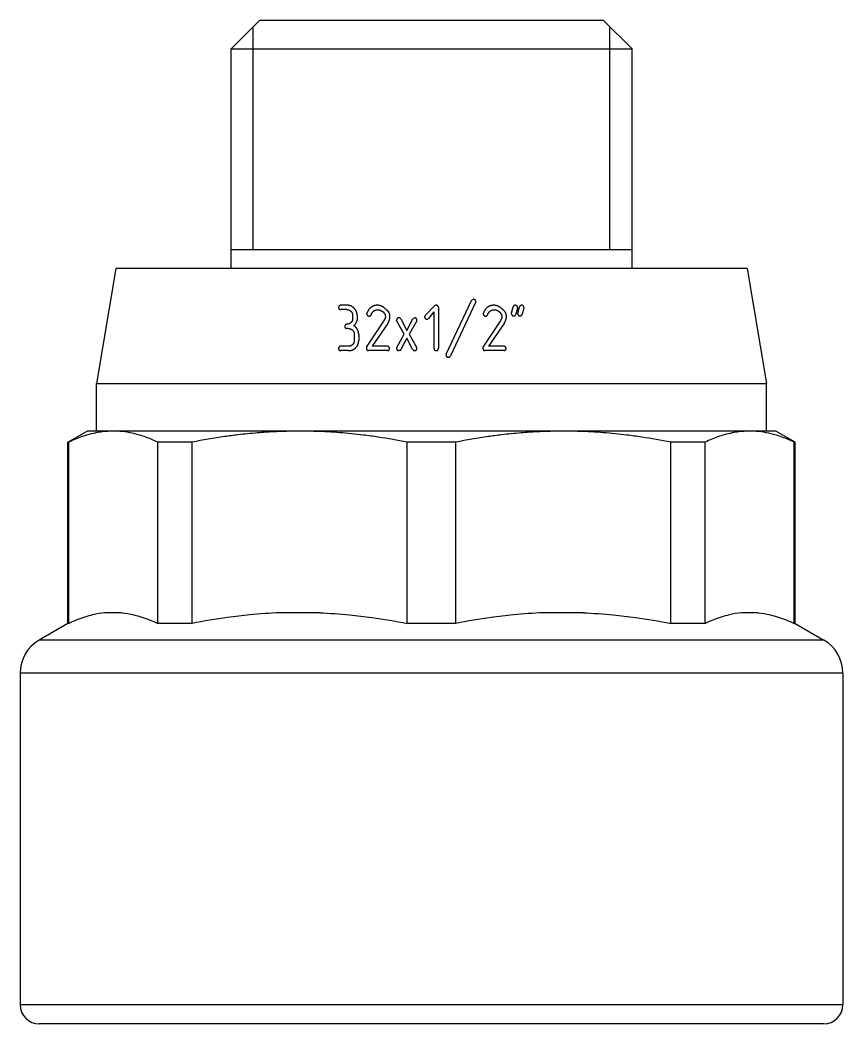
# Model space of a CAD drawing. Header units: millimetres. Extents: x -5247 to 64230, y -16204 to 29599.
# Drawn here: x 64187.2 to 64230.2, y 24125 to 24177.5 of the extents above; entities that cross this region are included whole.
import ezdxf

# ---------------------------------------------------------------- set-up
doc = ezdxf.new("R2010")
doc.units = ezdxf.units.MM
doc.layers.add('Фитинги', color=7, linetype='Continuous')

# ---------------------------------------------------------------- blocks, each defined once
blk = doc.blocks.new('VTp.701.0.03204-1')
at = {"layer": 'Фитинги', "color": 0, "linetype": 'ByBlock', "lineweight": -2}
for p, q in [((-117.351, -55.879), (-134.696, -55.879)), ((-134.696, -98.879), (-134.696, -55.879)), ((-117.351, -98.879), (-117.351, -55.879)), ((-135.696, -97.879), (-135.696, -56.879)), ((-114.753, -58.379), (-115.619, -56.879)), ((-115.619, -97.879), (-115.619, -56.879)), ((-114.753, -58.379), (-105.273, -58.379)), ((-114.753, -58.421), (-114.753, -58.379)), ((-114.753, -58.421), (-105.273, -58.421)), ((-105.273, -58.421), (-105.273, -58.379)), ((-105.273, -58.379), (-104.696, -59.379)), ((-104.696, -60.749), (-104.696, -59.379)), ((-114.196, -61.184), (-114.196, -60.314)), ((-104.696, -59.879), (-102.196, -59.879)), ((-102.196, -59.879), (-102.196, -94.879)), ((-96.196, -60.879), (-102.196, -59.879)), ((-104.696, -70.491), (-104.696, -60.749)), ((-96.196, -93.879), (-96.196, -60.879)), ((-114.753, -63.077), (-105.273, -63.077)), ((-114.753, -64.871), (-114.753, -63.077)), ((-105.273, -64.871), (-105.273, -63.077)), ((-114.753, -64.871), (-105.273, -64.871)), ((-96.196, -66.902), (-84.696, -66.902)), ((-95.196, -66.902), (-95.196, -87.857)), ((-84.696, -66.902), (-84.696, -87.857)), ((-84.696, -66.902), (-83.196, -68.402)), ((-95.196, -68.063), (-84.696, -68.063)), ((-84.696, -68.063), (-83.534, -68.063)), ((-83.196, -68.402), (-83.196, -86.357)), ((-114.196, -71.542), (-114.196, -69.44)), ((-104.696, -84.267), (-104.696, -70.491)), ((-100.484, -73.045), (-100.484, -72.633)), ((-100.254, -73.046), (-100.254, -72.633)), ((-99.331, -73.044), (-99.331, -72.961)), ((-98.341, -72.961), (-98.341, -72.632)), ((-98.111, -72.961), (-98.111, -72.632)), ((-99.626, -73.341), (-99.956, -73.341)), ((-98.895, -73.49), (-98.931, -73.479)), ((-98.637, -73.49), (-98.895, -73.49)), ((-98.637, -73.257), (-98.802, -73.257)), ((-100.309, -73.987), (-98.939, -74.893)), ((-99.626, -73.574), (-99.956, -73.574)), ((-98.559, -74), (-98.529, -74.005)), ((-100.484, -75.074), (-100.484, -74.089)), ((-99.067, -75.089), (-100.254, -74.278)), ((-100.254, -75.074), (-100.254, -74.278)), ((-98.939, -74.893), (-98.875, -74.928)), ((-98.875, -74.928), (-98.822, -74.951)), ((-100.327, -75.567), (-99.628, -75.957)), ((-99.628, -75.957), (-98.937, -75.569)), ((-98.937, -75.569), (-98.886, -75.555)), ((-114.753, -76.11), (-105.273, -76.11)), ((-114.753, -78.648), (-114.753, -76.11)), ((-105.273, -78.648), (-105.273, -76.11)), ((-100.469, -75.735), (-100.484, -75.68)), ((-100.429, -75.773), (-100.469, -75.735)), ((-99.831, -76.085), (-100.429, -75.773)), ((-100.409, -76.39), (-99.831, -76.085)), ((-98.829, -75.776), (-99.423, -76.085)), ((-99.423, -76.085), (-98.826, -76.396)), ((-99.626, -76.214), (-100.308, -76.596)), ((-98.929, -76.604), (-99.626, -76.214)), ((-98.826, -76.396), (-98.786, -76.435)), ((-98.786, -76.435), (-98.77, -76.491)), ((-98.643, -77.048), (-98.143, -77.543)), ((-98.458, -77.509), (-100.368, -77.509)), ((-98.458, -77.509), (-98.803, -77.215)), ((-100.665, -78.151), (-97.865, -79.474)), ((-98.223, -77.741), (-100.368, -77.741)), ((-114.753, -78.648), (-105.273, -78.648)), ((-97.962, -79.684), (-100.761, -78.364)), ((-97.865, -79.474), (-97.826, -79.504)), ((-97.826, -79.504), (-97.799, -79.569)), ((-100.484, -81.159), (-100.484, -80.174)), ((-100.309, -80.072), (-98.939, -80.979)), ((-98.559, -80.085), (-98.529, -80.09)), ((-99.067, -81.174), (-100.254, -80.363)), ((-100.254, -81.159), (-100.254, -80.363)), ((-98.939, -80.979), (-98.875, -81.013)), ((-98.875, -81.013), (-98.822, -81.036)), ((-98.255, -81.874), (-98.584, -81.791)), ((-98.554, -81.559), (-98.527, -81.563)), ((-98.554, -81.889), (-98.527, -81.892)), ((-98.527, -81.563), (-98.201, -81.645)), ((-98.527, -81.892), (-98.201, -81.974)), ((-98.223, -81.878), (-98.255, -81.874)), ((-98.255, -82.203), (-98.584, -82.12)), ((-98.223, -82.208), (-98.255, -82.203)), ((-114.196, -85.318), (-114.196, -83.217)), ((-104.696, -94.009), (-104.696, -84.267)), ((-84.696, -87.857), (-83.196, -86.357)), ((-95.196, -86.695), (-84.696, -86.695)), ((-84.696, -86.695), (-83.534, -86.695)), ((-96.196, -87.857), (-84.696, -87.857)), ((-114.753, -89.887), (-105.273, -89.887)), ((-114.753, -91.681), (-114.753, -89.887)), ((-105.273, -91.681), (-105.273, -89.887)), ((-114.753, -91.681), (-105.273, -91.681)), ((-114.196, -94.444), (-114.196, -93.574)), ((-96.196, -93.879), (-102.196, -94.879)), ((-104.696, -95.379), (-104.696, -94.009)), ((-104.696, -94.879), (-102.196, -94.879)), ((-105.273, -96.379), (-104.696, -95.379)), ((-114.753, -96.379), (-115.619, -97.879)), ((-114.753, -96.337), (-105.273, -96.337)), ((-114.753, -96.379), (-114.753, -96.337)), ((-114.753, -96.379), (-105.273, -96.379)), ((-105.273, -96.379), (-105.273, -96.337)), ((-117.351, -98.879), (-134.696, -98.879))]:
    blk.add_line(p, q, dxfattribs=at)
for centre, radius, start, end in [((-134.696, -56.879), 1, 90, 180), ((-117.351, -57.879), 2, 30, 90), ((-134.696, -97.879), 1, 180, 270), ((-117.351, -96.879), 2, 270, 330)]:
    blk.add_arc(centre, radius, start, end, dxfattribs=at)
for points, knots in [([(-114.196, -60.314), (-114.217, -60.099), (-114.298, -59.608), (-114.5, -58.978), (-114.684, -58.564), (-114.753, -58.421)], [0, 0, 0, 0, 2.03059, 4.63578, 6, 6, 6, 6]), ([(-104.696, -60.749), (-104.696, -60.558), (-104.715, -60.253), (-104.787, -59.808), (-104.873, -59.456), (-105.023, -58.984), (-105.161, -58.654), (-105.273, -58.421)], [0, 0, 0, 0, 1.955376, 3.127424, 4.573841, 5.573711, 8, 8, 8, 8]), ([(-105.273, -63.077), (-105.172, -62.867), (-105.038, -62.551), (-104.877, -62.063), (-104.768, -61.614), (-104.707, -61.155), (-104.696, -60.866), (-104.696, -60.749)], [0, 0, 0, 0, 2.184391, 3.287624, 5.035739, 6.806701, 8, 8, 8, 8]), ([(-114.196, -61.184), (-114.217, -61.4), (-114.298, -61.89), (-114.5, -62.52), (-114.684, -62.935), (-114.753, -63.077)], [0, 0, 0, 0, 2.03059, 4.63578, 6, 6, 6, 6]), ([(-114.196, -69.44), (-114.217, -68.92), (-114.279, -68.012), (-114.459, -66.488), (-114.63, -65.486), (-114.753, -64.871)], [0, 0, 0, 0, 2.03059, 3.558995, 6, 6, 6, 6]), ([(-104.696, -70.491), (-104.696, -70.03), (-104.715, -69.293), (-104.787, -68.218), (-104.873, -67.369), (-105.023, -66.23), (-105.161, -65.433), (-105.273, -64.871)], [0, 0, 0, 0, 1.955376, 3.127424, 4.573841, 5.573711, 8, 8, 8, 8]), ([(-105.273, -76.11), (-105.172, -75.605), (-105.038, -74.84), (-104.877, -73.663), (-104.768, -72.579), (-104.707, -71.47), (-104.696, -70.772), (-104.696, -70.491)], [0, 0, 0, 0, 2.184391, 3.287624, 5.035739, 6.806701, 8, 8, 8, 8]), ([(-114.196, -71.542), (-114.217, -72.061), (-114.279, -72.97), (-114.459, -74.494), (-114.63, -75.496), (-114.753, -76.11)], [0, 0, 0, 0, 2.03059, 3.558995, 6, 6, 6, 6]), ([(-114.196, -83.217), (-114.217, -82.697), (-114.279, -81.788), (-114.459, -80.264), (-114.63, -79.262), (-114.753, -78.648)], [0, 0, 0, 0, 2.03059, 3.558995, 6, 6, 6, 6]), ([(-104.696, -84.267), (-104.696, -83.807), (-104.715, -83.07), (-104.787, -81.995), (-104.873, -81.146), (-105.023, -80.007), (-105.161, -79.21), (-105.273, -78.648)], [0, 0, 0, 0, 1.955376, 3.127424, 4.573841, 5.573711, 8, 8, 8, 8]), ([(-105.273, -89.887), (-105.172, -89.381), (-105.038, -88.617), (-104.877, -87.44), (-104.768, -86.355), (-104.707, -85.247), (-104.696, -84.548), (-104.696, -84.267)], [0, 0, 0, 0, 2.184391, 3.287624, 5.035739, 6.806701, 8, 8, 8, 8]), ([(-114.196, -85.318), (-114.217, -85.838), (-114.279, -86.746), (-114.459, -88.27), (-114.63, -89.272), (-114.753, -89.887)], [0, 0, 0, 0, 2.03059, 3.558995, 6, 6, 6, 6]), ([(-114.196, -93.574), (-114.217, -93.358), (-114.298, -92.868), (-114.5, -92.238), (-114.684, -91.823), (-114.753, -91.681)], [0, 0, 0, 0, 2.03059, 4.63578, 6, 6, 6, 6]), ([(-104.696, -94.009), (-104.696, -93.818), (-104.715, -93.513), (-104.787, -93.067), (-104.873, -92.716), (-105.023, -92.244), (-105.161, -91.914), (-105.273, -91.681)], [0, 0, 0, 0, 1.955376, 3.127424, 4.573841, 5.573711, 8, 8, 8, 8]), ([(-114.196, -94.444), (-114.217, -94.659), (-114.298, -95.15), (-114.5, -95.78), (-114.684, -96.194), (-114.753, -96.337)], [0, 0, 0, 0, 2.03059, 4.63578, 6, 6, 6, 6]), ([(-105.273, -96.337), (-105.172, -96.127), (-105.038, -95.81), (-104.877, -95.323), (-104.768, -94.874), (-104.707, -94.415), (-104.696, -94.125), (-104.696, -94.009)], [0, 0, 0, 0, 2.184391, 3.287624, 5.035739, 6.806701, 8, 8, 8, 8])]:
    blk.add_open_spline(points, degree=3, knots=knots, dxfattribs=at)
for points in [[(-100.452, -72.547), (-100.484, -72.58), (-100.484, -72.633)], [(-100.368, -72.516), (-100.414, -72.516), (-100.452, -72.547)], [(-100.298, -72.544), (-100.341, -72.516), (-100.368, -72.516)], [(-100.254, -72.633), (-100.254, -72.572), (-100.298, -72.544)], [(-99.298, -72.875), (-99.331, -72.908), (-99.331, -72.961)], [(-99.214, -72.844), (-99.26, -72.844), (-99.298, -72.875)], [(-99.144, -72.872), (-99.188, -72.844), (-99.214, -72.844)], [(-99.101, -72.961), (-99.101, -72.9), (-99.144, -72.872)], [(-99.014, -73.171), (-99.101, -73.084), (-99.101, -72.961)], [(-98.341, -72.961), (-98.341, -73.087), (-98.428, -73.172)], [(-98.309, -72.547), (-98.341, -72.58), (-98.341, -72.632)], [(-98.225, -72.516), (-98.27, -72.516), (-98.309, -72.547)], [(-98.264, -73.336), (-98.111, -73.183), (-98.111, -72.961)], [(-98.155, -72.544), (-98.198, -72.516), (-98.225, -72.516)], [(-98.111, -72.632), (-98.111, -72.572), (-98.155, -72.544)], [(-100.484, -73.045), (-100.484, -73.266), (-100.33, -73.42)], [(-100.33, -73.42), (-100.176, -73.574), (-99.956, -73.574)], [(-100.168, -73.255), (-100.254, -73.169), (-100.254, -73.046)], [(-99.956, -73.341), (-100.082, -73.341), (-100.168, -73.255)], [(-99.417, -73.256), (-99.504, -73.341), (-99.626, -73.341)], [(-99.626, -73.574), (-99.479, -73.574), (-99.349, -73.492)], [(-99.331, -73.044), (-99.331, -73.17), (-99.417, -73.256)], [(-99.349, -73.492), (-99.219, -73.411), (-99.181, -73.307)], [(-99.181, -73.307), (-99.125, -73.394), (-99.033, -73.44)], [(-99.033, -73.44), (-98.979, -73.473), (-98.931, -73.479)], [(-98.802, -73.257), (-98.928, -73.257), (-99.014, -73.171)], [(-98.428, -73.172), (-98.514, -73.257), (-98.637, -73.257)], [(-98.637, -73.49), (-98.417, -73.49), (-98.264, -73.336)], [(-100.447, -74.005), (-100.484, -74.045), (-100.484, -74.089)], [(-100.361, -73.973), (-100.408, -73.973), (-100.447, -74.005)], [(-100.309, -73.987), (-100.329, -73.973), (-100.361, -73.973)], [(-98.559, -74), (-98.617, -74), (-98.648, -74.036)], [(-98.207, -74.235), (-98.314, -74.079), (-98.529, -74.005)], [(-98.648, -74.036), (-98.679, -74.071), (-98.679, -74.126)], [(-98.679, -74.126), (-98.673, -74.159), (-98.66, -74.182)], [(-98.66, -74.182), (-98.639, -74.212), (-98.603, -74.226)], [(-98.603, -74.226), (-98.461, -74.283), (-98.404, -74.372)], [(-98.404, -74.372), (-98.346, -74.461), (-98.346, -74.565)], [(-98.111, -74.556), (-98.111, -74.374), (-98.207, -74.235)], [(-100.484, -75.074), (-100.484, -75.129), (-100.447, -75.16)], [(-100.29, -75.154), (-100.254, -75.118), (-100.254, -75.074)], [(-98.71, -74.969), (-98.768, -74.969), (-98.822, -74.951)], [(-98.457, -74.847), (-98.56, -74.969), (-98.71, -74.969)], [(-98.709, -75.207), (-98.46, -75.207), (-98.339, -75.012)], [(-98.376, -74.715), (-98.406, -74.79), (-98.457, -74.847)], [(-98.346, -74.565), (-98.346, -74.64), (-98.376, -74.715)], [(-98.339, -75.012), (-98.111, -74.805), (-98.111, -74.556)], [(-100.452, -75.59), (-100.484, -75.625), (-100.484, -75.68)], [(-100.369, -75.555), (-100.419, -75.555), (-100.452, -75.59)], [(-100.447, -75.16), (-100.41, -75.19), (-100.368, -75.19)], [(-100.327, -75.567), (-100.342, -75.555), (-100.369, -75.555)], [(-100.368, -75.19), (-100.326, -75.19), (-100.29, -75.154)], [(-99.067, -75.089), (-98.96, -75.154), (-98.877, -75.18)], [(-98.804, -75.589), (-98.838, -75.555), (-98.886, -75.555)], [(-98.877, -75.18), (-98.794, -75.207), (-98.709, -75.207)], [(-98.77, -75.677), (-98.77, -75.624), (-98.804, -75.589)], [(-98.829, -75.776), (-98.77, -75.744), (-98.77, -75.677)], [(-100.409, -76.39), (-100.484, -76.427), (-100.484, -76.494)], [(-100.484, -76.494), (-100.484, -76.542), (-100.453, -76.577)], [(-100.453, -76.577), (-100.415, -76.615), (-100.371, -76.615)], [(-100.371, -76.615), (-100.338, -76.615), (-100.308, -76.596)], [(-98.929, -76.604), (-98.911, -76.615), (-98.882, -76.615)], [(-98.882, -76.615), (-98.835, -76.615), (-98.803, -76.58)], [(-98.803, -76.58), (-98.77, -76.545), (-98.77, -76.491)], [(-98.803, -77.051), (-98.837, -77.085), (-98.837, -77.135)], [(-98.837, -77.135), (-98.837, -77.181), (-98.803, -77.215)], [(-98.718, -77.017), (-98.768, -77.017), (-98.803, -77.051)], [(-98.643, -77.048), (-98.697, -77.017), (-98.718, -77.017)], [(-100.461, -77.55), (-100.485, -77.602), (-100.485, -77.625)], [(-100.485, -77.625), (-100.485, -77.674), (-100.454, -77.71)], [(-100.368, -77.509), (-100.428, -77.509), (-100.461, -77.55)], [(-98.11, -77.623), (-98.11, -77.575), (-98.143, -77.543)], [(-98.142, -77.706), (-98.11, -77.67), (-98.11, -77.623)], [(-100.797, -78.174), (-100.83, -78.209), (-100.83, -78.265)], [(-100.715, -78.139), (-100.77, -78.139), (-100.797, -78.174)], [(-100.665, -78.151), (-100.686, -78.139), (-100.715, -78.139)], [(-100.454, -77.71), (-100.422, -77.741), (-100.368, -77.741)], [(-98.223, -77.741), (-98.173, -77.741), (-98.142, -77.706)], [(-100.83, -78.265), (-100.825, -78.297), (-100.811, -78.324)], [(-100.811, -78.324), (-100.798, -78.35), (-100.761, -78.364)], [(-97.962, -79.684), (-97.94, -79.697), (-97.91, -79.697)], [(-97.91, -79.697), (-97.861, -79.697), (-97.832, -79.661)], [(-97.832, -79.661), (-97.799, -79.628), (-97.799, -79.569)], [(-100.447, -80.09), (-100.484, -80.13), (-100.484, -80.174)], [(-100.361, -80.059), (-100.408, -80.059), (-100.447, -80.09)], [(-100.309, -80.072), (-100.329, -80.059), (-100.361, -80.059)], [(-98.648, -80.121), (-98.679, -80.157), (-98.679, -80.211)], [(-98.679, -80.211), (-98.673, -80.244), (-98.66, -80.268)], [(-98.66, -80.268), (-98.639, -80.298), (-98.603, -80.311)], [(-98.559, -80.085), (-98.617, -80.085), (-98.648, -80.121)], [(-98.603, -80.311), (-98.461, -80.368), (-98.404, -80.457)], [(-98.207, -80.321), (-98.314, -80.164), (-98.529, -80.09)], [(-98.111, -80.642), (-98.111, -80.459), (-98.207, -80.321)], [(-98.376, -80.8), (-98.406, -80.876), (-98.457, -80.933)], [(-98.404, -80.457), (-98.346, -80.546), (-98.346, -80.65)], [(-98.346, -80.65), (-98.346, -80.725), (-98.376, -80.8)], [(-98.339, -81.098), (-98.111, -80.89), (-98.111, -80.642)], [(-100.484, -81.159), (-100.484, -81.215), (-100.447, -81.245)], [(-100.447, -81.245), (-100.41, -81.276), (-100.368, -81.276)], [(-100.368, -81.276), (-100.326, -81.276), (-100.29, -81.24)], [(-100.29, -81.24), (-100.254, -81.203), (-100.254, -81.159)], [(-99.067, -81.174), (-98.96, -81.239), (-98.877, -81.266)], [(-98.877, -81.266), (-98.794, -81.292), (-98.709, -81.292)], [(-98.71, -81.054), (-98.768, -81.054), (-98.822, -81.036)], [(-98.457, -80.933), (-98.56, -81.054), (-98.71, -81.054)], [(-98.709, -81.292), (-98.46, -81.292), (-98.339, -81.098)], [(-98.639, -81.592), (-98.672, -81.632), (-98.672, -81.679)], [(-98.672, -81.679), (-98.672, -81.717), (-98.652, -81.744)], [(-98.652, -81.744), (-98.632, -81.772), (-98.584, -81.791)], [(-98.554, -81.559), (-98.587, -81.559), (-98.639, -81.592)], [(-98.554, -81.889), (-98.587, -81.889), (-98.639, -81.921)], [(-98.223, -81.878), (-98.174, -81.878), (-98.142, -81.841)], [(-98.134, -81.688), (-98.157, -81.658), (-98.201, -81.645)], [(-98.142, -81.841), (-98.111, -81.804), (-98.111, -81.758)], [(-98.111, -81.758), (-98.111, -81.718), (-98.134, -81.688)], [(-98.639, -81.921), (-98.672, -81.961), (-98.672, -82.009)], [(-98.672, -82.009), (-98.672, -82.047), (-98.652, -82.074)], [(-98.652, -82.074), (-98.632, -82.101), (-98.584, -82.12)], [(-98.223, -82.208), (-98.174, -82.208), (-98.142, -82.171)], [(-98.134, -82.018), (-98.157, -81.988), (-98.201, -81.974)], [(-98.142, -82.171), (-98.111, -82.133), (-98.111, -82.088)], [(-98.111, -82.088), (-98.111, -82.048), (-98.134, -82.018)]]:
    blk.add_open_spline(points, degree=2, dxfattribs=at)

msp = doc.modelspace()

# ---------------------------------------------------------------- block references
at = {"rotation": 90}
msp.add_blockref('VTp.701.0.03204-1', (64131.287, 24260.697), dxfattribs=at)

doc.saveas('drawing.dxf')
